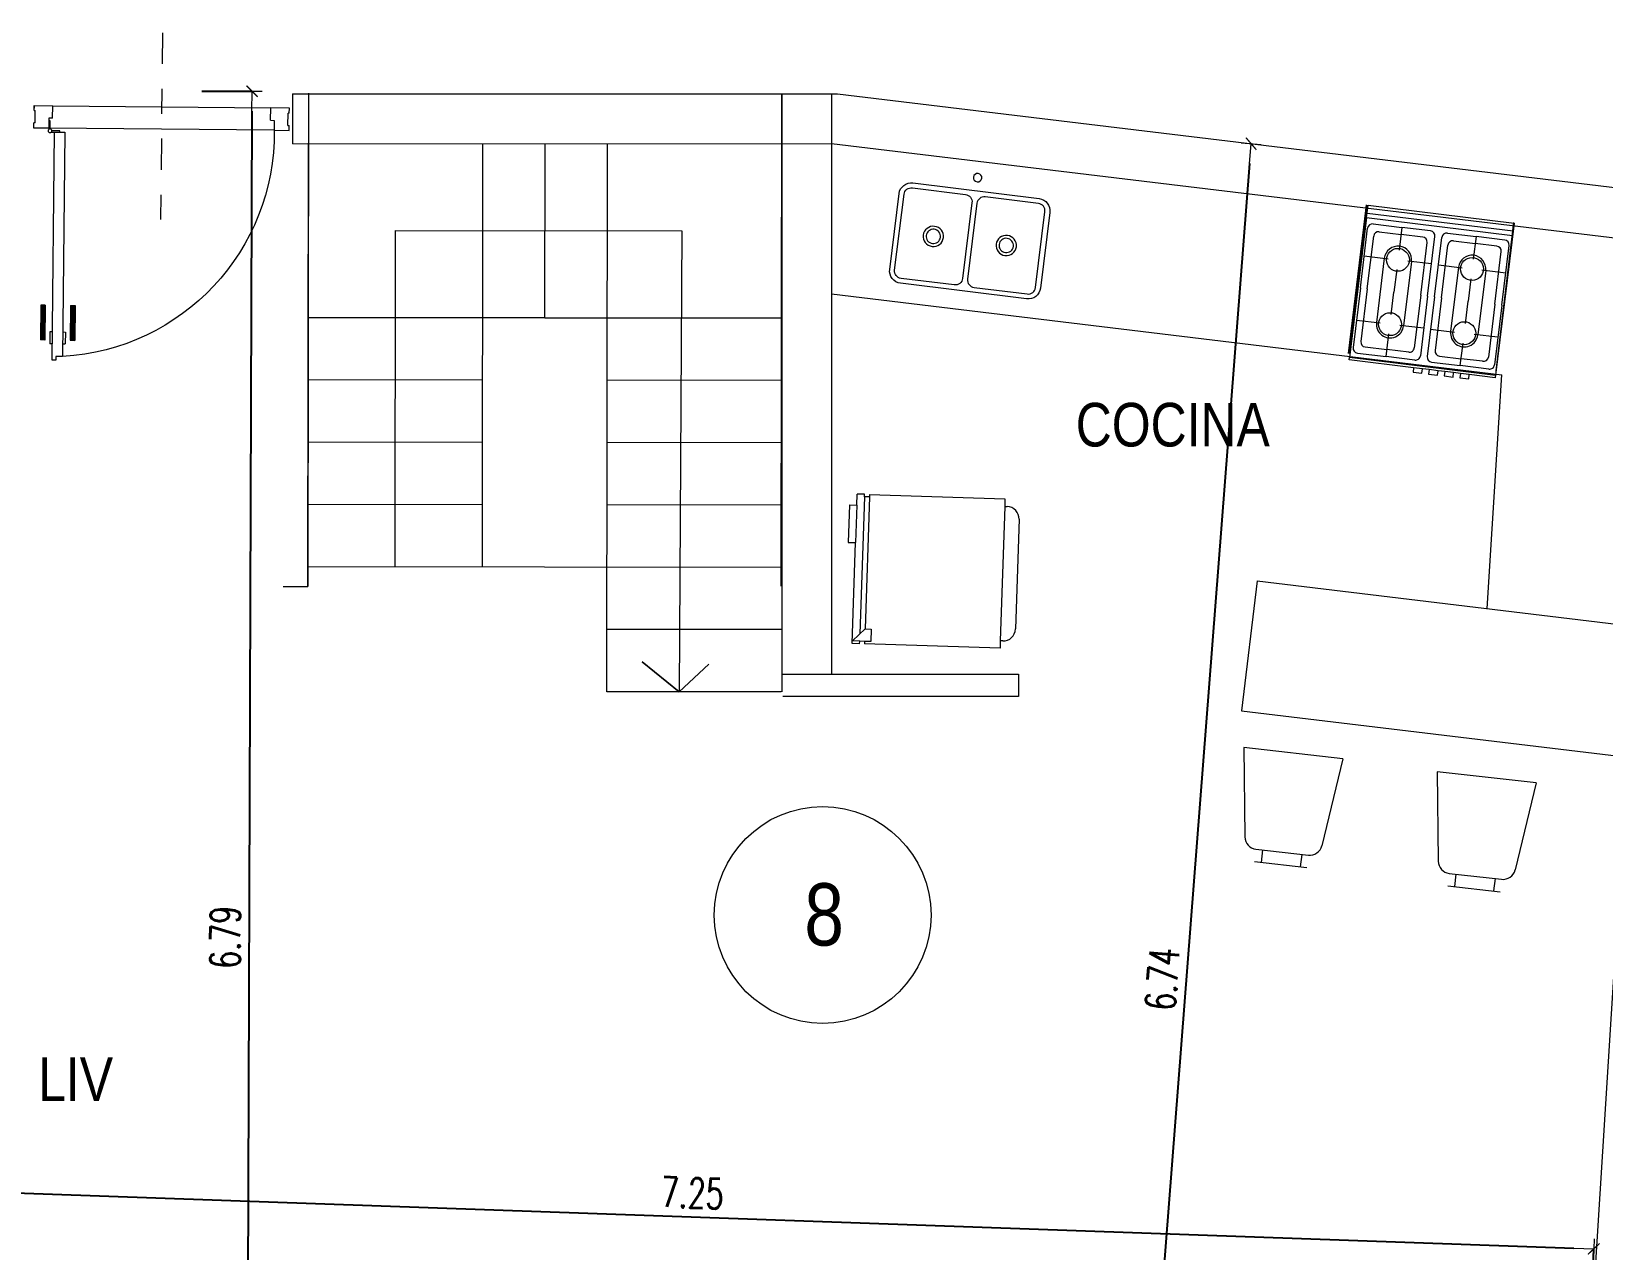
# Model space of a CAD drawing. Header units: millimetres. Extents: x 4525 to 9082, y 179 to 563.
# Drawn here: x 5388.41 to 5394.71, y 508.94 to 513.83 of the extents above; entities that cross this region are included whole.
import ezdxf

# ---------------------------------------------------------------- set-up
doc = ezdxf.new("R2010")
doc.units = ezdxf.units.MM
doc.header["$LTSCALE"] = 100
doc.linetypes.add('ACAD_ISO04W100', pattern=[30, 24, -3, 0, -3])
doc.linetypes.add('DASHDOT2', pattern=[0.5, 0.25, -0.125, 0, -0.125])
doc.layers.get('DEFPOINTS').update_dxf_attribs({"lineweight": 5})
for name, color, linetype, lineweight in [('000-Ejes', 251, 'ACAD_ISO04W100', 5), ('003-Equipamiento', 251, 'Continuous', 9), ('003-Mesada', 31, 'Continuous', 25), ('004-Carpinterias', 1, 'Continuous', 18), ('004-Carpinterias Puertas', 1, 'Continuous', 13), ('006-Cotas parciales', 7, 'Continuous', 5), ('A01-Barrido', 250, 'Continuous', 5), ('A01-Carpinterias', 1, 'Continuous', 18), ('EQ-cocinas', 24, 'Continuous', 18), ('HATCH MUROS', 251, 'Continuous', 9), ('SANIT', 12, 'Continuous', 13), ('SANIT-INT', 11, 'Continuous', 5)]:
    doc.layers.add(name, color=color, linetype=linetype, lineweight=lineweight)
doc.styles.add('AREAL', font='ARIALN.TTF')
doc.styles.add('COTAS', font='ROMANS.shx', dxfattribs={"width": 0.7})
doc.dimstyles.new('COTA40', dxfattribs={"dimscale": 0.4, "dimtxt": 0.3, "dimasz": 0.2, "dimexe": 0, "dimexo": 0, "dimgap": 0.09, "dimtad": 1, "dimzin": 0, "dimdsep": 46, "dimtxsty": 'COTAS', "dimblk1": 'COTA_N', "dimblk2": 'COTA_N', "dimsah": 1, "dimcen": 0.1, "dimclrd": 1, "dimclre": 8, "dimclrt": 5, "dimaunit": 1, "dimadec": 3, "dimazin": 0, "dimtfac": 1, "dimtix": 1, "dimtmove": 2, "dimatfit": 3, "dimldrblk": 'COTA_N', "dimfxl": 0, "dimtolj": 1, "dimtzin": 0, "dimarcsym": 0})

# ---------------------------------------------------------------- blocks, each defined once
blk = doc.blocks.new('COTA_N')
for p, q in [((-1, 0), (0, 0)), ((0, 0.5), (0, -0.5))]:
    blk.add_line(p, q)
at = {"const_width": 0.065}
blk.add_lwpolyline([(0.1414213562373163, 0.1414213562373021), (0.2828427124746327, 0.2828427124746187), (0, 0), (-0.1414213562373021, -0.1414213562373021), (-0.2828427124746185, -0.2828427124746185)], dxfattribs=at)
blk = doc.blocks.new('*D420')
at = {"layer": '006-Cotas parciales', "color": 8, "lineweight": -2, "ltscale": 100}
for p, q in [((5387.419214085192, 508.7625038530301), (5387.434675631134, 509.1971563359548)), ((5394.664039718273, 508.5047894518318), (5394.679501264215, 508.9394419347566))]:
    blk.add_line(p, q, dxfattribs=at)
at = {"layer": '006-Cotas parciales', "color": 1, "lineweight": -2, "ltscale": 100}
blk.add_line((5387.514625063856, 509.1943123585806), (5394.599551831493, 508.9422859121307), dxfattribs=at)
at = {"layer": 'DEFPOINTS', "color": 0, "ltscale": 100}
for p in [(5394.679501264215, 508.9394419347566), (5387.419214085192, 508.7625038530301), (5394.664039718273, 508.5047894518318)]:
    blk.add_point(p, dxfattribs=at)
at = {"layer": '006-Cotas parciales', "color": 1, "lineweight": -2, "ltscale": 100, "xscale": 0.08000000000000002, "yscale": 0.08000000000000002, "zscale": 0.08000000000000002}
for p, rotation in [((5387.434675631134, 509.1971563359548), 177.9627219764318), ((5394.679501264215, 508.9394419347566), 357.9627219764317)]:
    blk.add_blockref('COTA_N', p, dxfattribs=dict(at, rotation=rotation))
at = {"layer": '006-Cotas parciales', "color": 5, "ltscale": 100, "insert": (5391.060501220523, 509.164238454623), "char_height": 0.12, "attachment_point": 5, "rotation": 357.9627219764318, "style": 'COTAS'}
blk.add_mtext('\\A1;7.25', dxfattribs=at)
blk = doc.blocks.new('*D423')
at = {"layer": '006-Cotas parciales', "color": 8, "lineweight": -2, "ltscale": 100}
for p, q in [((5389.090918969409, 513.5859432023534), (5389.292711400319, 513.585255036229)), ((5389.067760119015, 506.7950237536979), (5389.269552549925, 506.7943355875735))]:
    blk.add_line(p, q, dxfattribs=at)
at = {"layer": '006-Cotas parciales', "color": 1, "lineweight": -2, "ltscale": 100}
blk.add_line((5389.292438580523, 513.5052555014219), (5389.26982536972, 506.8743351223806), dxfattribs=at)
at = {"layer": 'DEFPOINTS', "color": 0, "ltscale": 100}
for p in [(5389.090918969409, 513.5859432023534), (5389.067760119015, 506.7950237536979), (5389.269552549925, 506.7943355875735)]:
    blk.add_point(p, dxfattribs=at)
at = {"layer": '006-Cotas parciales', "color": 1, "lineweight": -2, "ltscale": 100, "xscale": 0.08000000000000002, "yscale": 0.08000000000000002, "zscale": 0.08000000000000002}
for p, rotation in [((5389.292711400319, 513.585255036229), 89.80460683533637), ((5389.269552549925, 506.7943355875735), 269.8046068353364)]:
    blk.add_blockref('COTA_N', p, dxfattribs=dict(at, rotation=rotation))
at = {"layer": '006-Cotas parciales', "color": 5, "ltscale": 100, "insert": (5389.185132533354, 510.1901226956553), "char_height": 0.12, "attachment_point": 5, "rotation": 89.80460683533641, "style": 'COTAS'}
blk.add_mtext('\\A1;6.79', dxfattribs=at)
blk = doc.blocks.new('Anaf1')
at = {"layer": 'SANIT', "linetype": 'ByBlock'}
for p, q in [((-0.2949999999999591, 0), (0.2950000000001864, 1.13686837721616e-13)), ((-0.2949999999999591, -0.04999999999995453), (-0.2949999999999591, 0)), ((0.2950000000001864, 1.13686837721616e-13), (0.2950000000001864, -0.6249999999998863)), ((-0.2949999999999591, -0.04999999999995453), (-0.2949999999999591, -0.6159999999999854)), ((-0.2860000000000582, -0.33299999999997), (-0.2860000000000582, -0.09199999999998454)), ((-0.2659999999999627, -0.07200000000000273), (-0.1499999999999773, -0.07200000000000273)), ((-0.03399999999999181, -0.07200000000000273), (-0.1499999999999773, -0.07200000000000273)), ((-0.01400000000001, -0.33299999999997), (-0.01400000000001, -0.09199999999998454)), ((0.01400000000001, -0.33299999999997), (0.01400000000001, -0.09199999999998454)), ((0.03399999999999181, -0.07200000000000273), (0.1499999999999773, -0.07200000000000273)), ((0.2660000000001901, -0.07199999999988904), (0.1499999999999773, -0.07200000000000273)), ((0.2860000000002856, -0.3329999999998563), (0.2860000000002856, -0.09199999999987085)), ((-0.2860000000000582, -0.33299999999997), (-0.2860000000000582, -0.5739999999999554)), ((-0.01400000000001, -0.33299999999997), (-0.01400000000001, -0.5739999999999554)), ((0.01400000000001, -0.33299999999997), (0.01400000000001, -0.5739999999999554)), ((0.2860000000002856, -0.3329999999998563), (0.2860000000002856, -0.5739999999998417)), ((-0.2949999999999591, -0.625), (-0.2949999999999591, -0.6159999999999854)), ((-0.03499999999996817, -0.625), (-0.2949999999999591, -0.625)), ((-0.2659999999999627, -0.5940000000000509), (-0.1499999999999773, -0.5940000000000509)), ((-0.03399999999999181, -0.5940000000000509), (-0.1499999999999773, -0.5940000000000509)), ((-0.03499999999996817, -0.625), (-0.03499999999996817, -0.6430000000000291)), ((0.0009999999999763531, -0.6430000000000291), (0.0009999999999763531, -0.625)), ((0.02800000000002001, -0.625), (0.0009999999999763531, -0.625)), ((0.02800000000002001, -0.625), (0.02800000000002001, -0.6430000000000291)), ((0.03399999999999181, -0.5940000000000509), (0.1499999999999773, -0.5940000000000509)), ((0.06399999999996453, -0.6430000000000291), (0.06399999999996453, -0.625)), ((0.09100000000000819, -0.625), (0.06399999999996453, -0.625)), ((0.09100000000000819, -0.625), (0.09100000000000819, -0.6430000000000291)), ((0.1269999999999527, -0.6430000000000291), (0.1269999999999527, -0.625)), ((0.1539999999999964, -0.625), (0.1269999999999527, -0.625)), ((0.2660000000001901, -0.5939999999999372), (0.1499999999999773, -0.5940000000000509)), ((0.1539999999999964, -0.625), (0.1539999999999964, -0.6430000000000291)), ((0.2950000000001864, -0.6249999999998863), (0.1900000000000546, -0.625)), ((0.1900000000000546, -0.6430000000000291), (0.1900000000000546, -0.625)), ((-0.03499999999996817, -0.6430000000000291), (0.0009999999999763531, -0.6430000000000291)), ((0.02800000000002001, -0.6430000000000291), (0.06399999999996453, -0.6430000000000291)), ((0.09100000000000819, -0.6430000000000291), (0.1269999999999527, -0.6430000000000291)), ((0.1539999999999964, -0.6430000000000291), (0.1900000000000546, -0.6430000000000291))]:
    blk.add_line(p, q, dxfattribs=at)
for centre in [(-0.1499999999999773, -0.2029999999999745), (0.1499999999999773, -0.2029999999999745), (-0.1499999999999773, -0.4629999999999654), (0.1499999999999773, -0.4629999999999654)]:
    blk.add_circle(centre, 0.046, dxfattribs=at)
for centre, start, end in [((-0.2659999999999627, -0.09199999999998454), 90, 180), ((-0.03399999999999181, -0.09199999999998454), 0, 90), ((0.03399999999999181, -0.09199999999998454), 90, 180), ((0.2660000000001901, -0.09199999999987085), 0, 90), ((-0.2659999999999627, -0.5739999999999554), 180, 270), ((-0.03399999999999181, -0.5739999999999554), 270, 0), ((0.03399999999999181, -0.5739999999999554), 180, 270), ((0.2660000000001901, -0.5739999999998417), 270, 0)]:
    blk.add_arc(centre, 0.02, start, end, dxfattribs=at)
at = {"layer": 'SANIT-INT'}
for p, q in [((-0.2949999999999591, -0.03200000000003911), (0.2950000000001864, -0.03199999999992542)), ((-0.2949999999999591, -0.04999999999995453), (0.2950000000001864, -0.04999999999984084)), ((-0.2580000000000382, -0.33299999999997), (-0.2580000000000382, -0.1200000000000045)), ((-0.2380000000000564, -0.1000000000000227), (-0.1499999999999773, -0.1000000000000227)), ((-0.1499999999999773, -0.07200000000000273), (-0.1499999999999773, -0.1634529552741242)), ((-0.06200000000001182, -0.1000000000000227), (-0.1499999999999773, -0.1000000000000227)), ((-0.04200000000003001, -0.33299999999997), (-0.04200000000003001, -0.1200000000000045)), ((0.04200000000003001, -0.33299999999997), (0.04200000000003001, -0.1200000000000045)), ((0.06200000000001182, -0.1000000000000227), (0.1499999999999773, -0.1000000000000227)), ((0.1499999999999773, -0.07200000000000273), (0.1499999999999773, -0.1634529552741242)), ((0.23700000000008, -0.1000000000000227), (0.1499999999999773, -0.1000000000000227)), ((0.2580000000002656, -0.3329999999998563), (0.2580000000002656, -0.1199999999998909)), ((-0.2860000000000582, -0.2029999999999745), (-0.1895470447259413, -0.2029999999999745)), ((-0.2050000000000409, -0.2029999999999745), (-0.2050000000000409, -0.4629999999999654)), ((-0.1499999999999773, -0.2425470447258249), (-0.1499999999999773, -0.33299999999997)), ((-0.01400000000001, -0.2029999999999745), (-0.1104529552741269, -0.2029999999999745)), ((-0.09500000000002728, -0.2029999999999745), (-0.09500000000002728, -0.4629999999999654)), ((0.01400000000001, -0.2029999999999745), (0.1104529552741269, -0.2029999999999745)), ((0.09500000000002728, -0.2029999999999745), (0.09500000000002728, -0.4629999999999654)), ((0.1499999999999773, -0.2425470447258249), (0.1499999999999773, -0.33299999999997)), ((0.2860000000002856, -0.2029999999998608), (0.1895470447259413, -0.2029999999999745)), ((0.2050000000000409, -0.2029999999999745), (0.2050000000000409, -0.4629999999999654)), ((-0.2580000000000382, -0.33299999999997), (-0.2580000000000382, -0.5460000000000491)), ((-0.1499999999999773, -0.4234529552741151), (-0.1499999999999773, -0.33299999999997)), ((-0.04200000000003001, -0.33299999999997), (-0.04200000000003001, -0.5460000000000491)), ((0.04200000000003001, -0.33299999999997), (0.04200000000003001, -0.5460000000000491)), ((0.1499999999999773, -0.4234529552741151), (0.1499999999999773, -0.33299999999997)), ((0.2580000000002656, -0.3329999999998563), (0.2580000000002656, -0.5459999999999354)), ((-0.2860000000000582, -0.4629999999999654), (-0.1895470447259413, -0.4629999999999654)), ((-0.1499999999999773, -0.5940000000000509), (-0.1499999999999773, -0.5025470447258158)), ((-0.01400000000001, -0.4629999999999654), (-0.1104529552741269, -0.4629999999999654)), ((0.01400000000001, -0.4629999999999654), (0.1104529552741269, -0.4629999999999654)), ((0.1499999999999773, -0.5940000000000509), (0.1499999999999773, -0.5025470447258158)), ((0.2860000000002856, -0.4629999999998518), (0.1895470447259413, -0.4629999999999654)), ((-0.2380000000000564, -0.5660000000000309), (-0.1499999999999773, -0.5660000000000309)), ((-0.06200000000001182, -0.5660000000000309), (-0.1499999999999773, -0.5660000000000309)), ((0.06200000000001182, -0.5660000000000309), (0.1499999999999773, -0.5660000000000309)), ((0.23700000000008, -0.5660000000000309), (0.1499999999999773, -0.5660000000000309)), ((0.2950000000001864, -0.6159999999998718), (-0.2949999999999591, -0.6159999999999854)), ((0.0009999999999763531, -0.625), (-0.03499999999996817, -0.625)), ((0.06399999999996453, -0.625), (0.02800000000002001, -0.625)), ((0.1269999999999527, -0.625), (0.09100000000000819, -0.625)), ((0.1900000000000546, -0.625), (0.1539999999999964, -0.625))]:
    blk.add_line(p, q, dxfattribs=at)
for centre, radius, start, end in [((-0.2380000000000564, -0.1200000000000045), 0.02, 90, 180), ((-0.06200000000001182, -0.1200000000000045), 0.02, 0, 90), ((0.06200000000001182, -0.1200000000000045), 0.02, 90, 180), ((0.2371434290697607, -0.1208743994770884), 0.02087489222549785, 2.400686010455708, 90.39367604510993), ((-0.1499999999999773, -0.2029999999999745), 0.055, 0, 180), ((0.1499999999999773, -0.2029999999999745), 0.055, 0, 180), ((-0.1499999999999773, -0.4629999999999654), 0.055, 180, 0), ((0.1499999999999773, -0.4629999999999654), 0.055, 180, 0), ((-0.2380000000000564, -0.5460000000000491), 0.02, 180, 270), ((-0.06200000000001182, -0.5460000000000491), 0.02, 270, 0), ((0.06200000000001182, -0.5460000000000491), 0.02, 180, 270), ((0.237143429069647, -0.5451256005227378), 0.02087489222558157, 269.6063239552093, 357.5993139895573)]:
    blk.add_arc(centre, radius, start, end, dxfattribs=at)
blk = doc.blocks.new('MI PILETA 104EC')
at = {"layer": 'SANIT'}
for points in [[(-0.009999999999990905, 0.1035258468169786), (-0.009999999999990905, 0.4135258468170377, 0.414213562373095), (-0.03999999999996362, 0.4435258468170105), (-0.2549999999999955, 0.4435258468170105, 0.4142135623731034), (-0.2849999999999682, 0.4135258468170377), (-0.2849999999999682, 0.1035258468169786, 0.414213562373095), (-0.2549999999999955, 0.07352584681700591), (-0.03999999999996362, 0.07352584681700591, 0.414213562373095)], [(0.04000000000007731, 0.4435258468170105), (0.2549999999999955, 0.4435258468170105, -0.414213562373095), (0.2850000000000819, 0.4135258468169241), (0.2849999999999682, 0.1035258468169786, -0.414213562373095), (0.2549999999999955, 0.07352584681700591), (0.04000000000007731, 0.07352584681700591, -0.414213562373095), (0.009999999999990905, 0.1035258468169786), (0.009999999999990905, 0.4135258468169241, -0.414213562373095)]]:
    blk.add_lwpolyline(points, format="xyb", close=True, dxfattribs=at)
at = {"layer": 'SANIT-INT'}
blk.add_lwpolyline([(0.3050000000000637, 0.1035258468169786), (0.3050000000000637, 0.4135258468170377, 0.4142135623738675), (0.2549999999999955, 0.4635258468169923), (-0.2549999999999955, 0.4635258468169923, 0.4142135623738675), (-0.3050000000000637, 0.4135258468170377), (-0.3050000000000637, 0.1035258468169786, 0.4142135623732016), (-0.2549999999999955, 0.05352584681713779), (0.2550000000001091, 0.0535258468170241, 0.4142135623732016)], format="xyb", close=True, dxfattribs=at)
for centre, radius in [((-0.1474999999999227, 0.258525846817065), 0.0409911865168624), ((-0.1474999999999227, 0.258525846817065), 0.02896462872615757), ((0.1475000000000364, 0.2585258468169513), 0.0409911865168624), ((0.1475000000000364, 0.2585258468169513), 0.02896462872615757), ((0, 0), 0.017)]:
    blk.add_circle(centre, radius, dxfattribs=at)
blk = doc.blocks.new('Hela1')
at = {"layer": 'SANIT'}
for p, q in [((-0.2200000000000015, 0), (0.2200000000000015, 0)), ((-0.2999999999999998, -0.6100000000000012), (-0.2999999999999998, -0.0600000000000005)), ((-0.2999999999999998, -0.0600000000000005), (-0.2700000000000022, -0.06000000000000227)), ((-0.2700000000000005, -0.0600000000000005), (-0.2700000000000005, -0.05000000000000071)), ((-0.2700000000000022, -0.06000000000000227), (0.2700000000000005, -0.0600000000000005)), ((0.2700000000000005, -0.05000000000000071), (0.2700000000000005, -0.0600000000000005)), ((0.2700000000000005, -0.06000000000000227), (0.2999999999999998, -0.0600000000000005)), ((0.2999999999999998, -0.0600000000000005), (0.2999999999999998, -0.6100000000000012)), ((-0.2999999999999998, -0.6100000000000012), (-0.2900000000000018, -0.6100000000000021)), ((-0.2900000000000018, -0.6300000000000008), (-0.2999999999999998, -0.6300000000000008)), ((-0.3000000000000016, -0.6300000000000008), (-0.2999999999999998, -0.660000000000001)), ((-0.2900000000000018, -0.6100000000000021), (-0.2900000000000018, -0.6300000000000008)), ((0.2900000000000018, -0.6100000000000021), (0.2900000000000018, -0.6300000000000008)), ((0.2900000000000018, -0.6100000000000021), (0.2999999999999998, -0.6100000000000012)), ((0.2999999999999998, -0.6300000000000008), (0.2900000000000018, -0.6300000000000008)), ((0.2999999999999998, -0.6300000000000008), (0.2999999999999998, -0.660000000000001)), ((-0.2550000000000017, -0.6600000000000001), (-0.2999999999999998, -0.660000000000001)), ((-0.2550000000000017, -0.6900000000000013), (-0.2550000000000017, -0.6600000000000001)), ((-0.2550000000000017, -0.6900000000000004), (-0.1049999999999995, -0.6900000000000013)), ((-0.1049999999999995, -0.6900000000000022), (-0.1049999999999995, -0.6600000000000001)), ((0.2999999999999998, -0.660000000000001), (-0.1049999999999995, -0.6599999999999993))]:
    blk.add_line(p, q, dxfattribs=at)
for centre, start, end in [((-0.2200000000000015, -0.05000000000000071), 89.99999999999979, 180), ((0.2200000000000015, -0.05000000000000071), 0, 89.99999999999974)]:
    blk.add_arc(centre, 0.05, start, end, dxfattribs=at)
at = {"layer": 'SANIT-INT'}
for p, q in [((-0.2900000000000018, -0.6100000000000021), (0.2400000000000011, -0.6100000000000021)), ((-0.2900000000000018, -0.6300000000000008), (0.2600000000000007, -0.6300000000000008)), ((0.2400000000000011, -0.6100000000000021), (0.2400000000000011, -0.5850000000000017)), ((0.2400000000000011, -0.5850000000000017), (0.2900000000000018, -0.5850000000000017)), ((0.2900000000000018, -0.6600000000000028), (0.2400000000000011, -0.6100000000000021)), ((0.2900000000000018, -0.5850000000000017), (0.2900000000000018, -0.6100000000000021)), ((0.2900000000000018, -0.6300000000000008), (0.2900000000000018, -0.6600000000000028)), ((-0.2550000000000017, -0.6600000000000001), (-0.1049999999999995, -0.6599999999999993))]:
    blk.add_line(p, q, dxfattribs=at)
blk = doc.blocks.new('PUERTA 1.04 0.90 PT')
at = {"layer": '000-Ejes', "linetype": 'DASHDOT2', "ltscale": 0.005}
blk.add_line((804.5839257300975, 1061.020194796287), (803.7390863906453, 1061.020194781595), dxfattribs=at)
at = {"layer": '004-Carpinterias', "color": 1, "linetype": 'Continuous'}
for p, q in [((803.485978812168, 1060.680680163877), (803.345978660941, 1060.680680163877)), ((803.345978660941, 1060.662680144459), (803.345978660941, 1060.680680163877)), ((803.4859788121685, 1060.662680144459), (803.485978812168, 1060.680680163877)), ((803.2809786072219, 1060.632680111914), (803.2809786072219, 1060.605680082911)), ((803.3309786447421, 1060.63268011203), (803.3309786447417, 1060.642680122837)), ((803.3789786965804, 1060.642680122778), (803.3309786448012, 1060.642680122837)), ((803.4859788121685, 1060.662680144459), (803.345978660941, 1060.662680144459)), ((803.3789786965808, 1060.63268011209), (803.3789786965804, 1060.642680122897)), ((803.2659785910221, 1060.605680082911), (803.2659785910225, 1060.590680066712)), ((803.2809786072219, 1060.605680082911), (803.2659785910221, 1060.605680082911)), ((803.2659785910221, 1060.605680082911), (803.2659785910225, 1060.590680066712)), ((803.3309786447421, 1060.590680066709), (803.3309786447417, 1060.580680055901)), ((803.3789786965804, 1060.580680055961), (803.3309786448012, 1060.580680055901)), ((803.345978660941, 1060.560680034287), (803.345978660941, 1060.542680014863)), ((803.4859788121685, 1060.560680034287), (803.345978660941, 1060.560680034287)), ((803.3789786965808, 1060.590680066657), (803.3789786965804, 1060.580680055842)), ((803.4859788121685, 1060.560680034287), (803.485978812168, 1060.542680014863)), ((803.485978812168, 1060.542680014863), (803.345978660941, 1060.542680014863))]:
    blk.add_line(p, q, dxfattribs=at)
at = {"layer": '004-Carpinterias', "linetype": 'Continuous'}
for p, q in [((804.1810281510955, 1060.632680111914), (803.2809786072223, 1060.632680111915)), ((803.2659785910225, 1060.590680066712), (804.1810281510955, 1060.590680066712))]:
    blk.add_line(p, q, dxfattribs=at)
at = {"layer": '004-Carpinterias', "ltscale": 0.01, "const_width": 0.02}
for points in [[(803.485978812168, 1060.671680154168), (803.345978660941, 1060.671680154168)], [(803.485978812168, 1060.551680024575), (803.345978660941, 1060.551680024575)]]:
    blk.add_lwpolyline(points, dxfattribs=at)
at = {"layer": 'A01-Barrido', "linetype": 'Continuous'}
for p, q in [((804.1969629700295, 1061.472709357166), (804.1960281944289, 1060.567680192956)), ((804.2860304961216, 1060.582680223823), (804.2869652720233, 1061.457709355702))]:
    blk.add_line(p, q, dxfattribs=at)
for points in [[(804.1810281510955, 1060.578270373851), (804.1810281510955, 1060.612680236461), (804.1860281513043, 1060.612680236461), (804.1860281513043, 1060.580180201324)], [(804.1935281594112, 1060.572680193217), (804.226028194548, 1060.572680193217), (804.226028194548, 1060.567680193009), (804.1916183319379, 1060.567680193009)]]:
    blk.add_lwpolyline(points, dxfattribs=at)
blk.add_circle((804.1860281513043, 1060.572680193217), 0.007500008106809762, dxfattribs=at)
blk.add_arc((804.1773431859738, 1060.574684875566), 0.898238779767937, 88.7484171780801, 176.2980942524262, dxfattribs=at)
at = {"layer": 'A01-Carpinterias', "linetype": 'Continuous'}
for p, q in [((804.1969629703945, 1061.472709360092), (804.1969629703942, 1061.532709315697)), ((804.1969629703942, 1061.532709315697), (804.2169629703942, 1061.532709315697)), ((804.2169629703942, 1061.527709315697), (804.2169629703942, 1061.532709315697)), ((804.2169629703942, 1061.527709315697), (804.2669652720231, 1061.527709315697)), ((804.2669652720231, 1061.532709315697), (804.2669652720231, 1061.527709315697)), ((804.2669652720231, 1061.532709315697), (804.286965272023, 1061.532709315697)), ((804.2869652723446, 1061.532709330389), (804.286965272023, 1061.532709330389)), ((804.286965272023, 1061.532709315697), (804.2869652720233, 1061.457709355702)), ((804.236962978116, 1061.472709372035), (804.1969629703945, 1061.472709360092)), ((804.236962978116, 1061.457709355701), (804.236962978116, 1061.472709372035)), ((804.236962978116, 1061.457709355701), (804.2869652720233, 1061.457709355702)), ((804.1810281510955, 1060.590680066712), (804.1810281510955, 1060.632680111914)), ((804.2360282018935, 1060.567680207487), (804.196028194548, 1060.567680193009)), ((804.1960281944289, 1060.567680192949), (804.1960281944284, 1060.547680171387)), ((804.2360282018935, 1060.582680223821), (804.2860282018935, 1060.582680223823)), ((804.2360282018935, 1060.582680223821), (804.2360282018935, 1060.567680207487)), ((804.2860281798569, 1060.507680263828), (804.2860282018935, 1060.582680223823)), ((804.1960281941715, 1060.547680171353), (804.1960281941717, 1060.507680263828)), ((804.1960281941715, 1060.547680171353), (804.1960281944284, 1060.547680171387)), ((804.1960281941717, 1060.507680263828), (804.2169629703942, 1060.507680263828)), ((804.1960281941717, 1060.507680160547), (804.206028194172, 1060.507680160547)), ((804.2169629703942, 1060.512680263828), (804.2169629703942, 1060.507680263828)), ((804.2169629703942, 1060.512680263828), (804.2669652720231, 1060.512680263828)), ((804.2669652720231, 1060.507680263828), (804.2669652720231, 1060.512680263828)), ((804.2669652720231, 1060.507680263828), (804.2860281798569, 1060.507680263828)), ((804.286030496123, 1060.507680175239), (804.2760304961214, 1060.507680175239))]:
    blk.add_line(p, q, dxfattribs=at)
blk = doc.blocks.new('*D486')
at = {"layer": '006-Cotas parciales', "color": 1, "lineweight": -2, "ltscale": 100}
blk.add_line((5393.297801745115, 513.2948446630037), (5392.788979013661, 506.7357249712631), dxfattribs=at)
at = {"layer": 'DEFPOINTS', "color": 0, "ltscale": 100}
for p in [(5393.303989143659, 513.3746050297234), (5392.782791615109, 506.6559646045439), (5392.782791615113, 506.6559646045436)]:
    blk.add_point(p, dxfattribs=at)
at = {"layer": '006-Cotas parciales', "color": 1, "lineweight": -2, "ltscale": 100, "xscale": 0.08000000000000002, "yscale": 0.08000000000000002, "zscale": 0.08000000000000002}
for p, rotation in [((5393.303989143663, 513.3746050297232), 85.56417227814698), ((5392.782791615113, 506.6559646045436), 265.5641722781469)]:
    blk.add_blockref('COTA_N', p, dxfattribs=dict(at, rotation=rotation))
at = {"layer": '006-Cotas parciales', "color": 5, "ltscale": 100, "insert": (5392.947677939325, 510.0227096953911), "char_height": 0.12, "attachment_point": 5, "rotation": 85.56417227814697, "style": 'COTAS'}
blk.add_mtext('\\A1;6.74', dxfattribs=at)

msp = doc.modelspace()

# ---------------------------------------------------------------- linework, layer by layer
at = {"layer": '003-Equipamiento'}
for p, q in [((5393.672069194529, 510.9065353561819), (5393.274598862837, 510.95145011349)), ((5393.274598862837, 510.95145011349), (5393.278845708458, 510.592501459073)), ((5393.672069194529, 510.9065353561819), (5393.587828776121, 510.5575858983639)), ((5394.448125616442, 510.8095797894621), (5394.050655284749, 510.8544945467702)), ((5394.050655284749, 510.8544945467702), (5394.05490213037, 510.4955458923533)), ((5394.448125616442, 510.8095797894621), (5394.363885198033, 510.4606303316442)), ((5393.323227864642, 510.5434091934931), (5393.533610678108, 510.51963561279)), ((5393.349811455466, 510.5404052069471), (5393.344197110801, 510.4907214154846)), ((5393.507027087286, 510.5226395993387), (5393.501412742623, 510.4729558078771)), ((5393.317613519979, 510.4937254020334), (5393.527996333444, 510.4699518213284)), ((5394.099284286554, 510.4464536267733), (5394.30966710002, 510.4226800460702)), ((5394.125867877378, 510.4434496402274), (5394.120253532714, 510.3937658487649)), ((5394.093669941892, 510.3967698353136), (5394.304052755357, 510.3729962546086)), ((5394.283083509198, 510.4256840326189), (5394.277469164535, 510.3760002411573))]:
    msp.add_line(p, q, dxfattribs=at)
for centre, start, end in [((5393.328842209307, 510.5930929849583), 180.6778545471467, 263.5528381982297), ((5393.539225022771, 510.5693194042524), 263.5528381982297, 346.4278218492279), ((5394.10489863122, 510.4961374182386), 180.6778545471467, 263.5528381982297), ((5394.315281444684, 510.4723638375327), 263.5528381982297, 346.4278218492279)]:
    msp.add_arc(centre, 0.05, start, end, dxfattribs=at)
at = {"layer": '003-Mesada', "ltscale": 100, "extrusion": (0.1448694006770321, -0.01766268928398752, 0.9892931244857284)}
msp.add_line((5393.696176893491, 512.5326451945907), (5393.768792056685, 513.1282348503307), dxfattribs=at)
at = {"layer": 'HATCH MUROS', "color": 0, "ltscale": 100}
for p, q in [((5394.534572620133, 506.441064353395), (5394.991108694628, 513.7183183337306)), ((5389.454995873524, 513.5746589842131), (5391.619214085194, 513.5746589842131)), ((5389.454995873524, 513.5746589842126), (5391.619214085194, 513.5746589842131)), ((5389.519436168826, 513.5778396866949), (5389.517260666371, 511.5977322805017)), ((5391.417263519422, 511.5992853338702), (5391.419433820995, 513.5746589842131)), ((5391.419214085194, 513.5746589842131), (5391.419214085193, 511.1746576564081)), ((5391.619214085194, 513.5746589842131), (5391.619214085194, 511.2457526862203)), ((5391.642934353455, 513.5746589842131), (5395.612794698787, 513.096537331912)), ((5389.454995873525, 513.3749468178121), (5391.619214085194, 513.374658984213)), ((5389.517260666374, 511.5977322805017), (5389.519215231933, 513.3767464730811)), ((5390.217347056252, 511.6759784242649), (5390.219214809451, 513.3759773982351)), ((5390.468445583717, 512.6757031511315), (5390.469214658563, 513.3757027286465)), ((5390.716797415304, 511.1754293868625), (5390.719214507677, 513.3754280590588)), ((5391.619214085194, 513.3760705936318), (5395.588916523023, 512.8981856940507)), ((5393.696242216469, 512.5331809737386), (5393.767280436007, 513.1289607748099)), ((5394.28785866906, 512.4627291549905), (5394.358896888599, 513.0585089560618)), ((5391.619214085194, 512.7717386082006), (5394.310222793069, 512.4477867638809)), ((5391.418445010348, 512.6746594066972), (5389.518446157087, 512.6767468955645)), ((5389.518446157087, 512.6767468955657), (5391.418445010348, 512.6746594066972)), ((5390.218171065016, 512.4259779716053), (5389.518171487501, 512.426747046451)), ((5391.418170340758, 512.4246595575842), (5390.718170763244, 512.4254286324299)), ((5394.251365187248, 511.5095876375566), (5394.310222793069, 512.4477867638809)), ((5390.217896395427, 512.1759781224919), (5389.517896817913, 512.1767471973376)), ((5391.417895671171, 512.1746597084705), (5390.717896093655, 512.1754287833164)), ((5390.21762172584, 511.9259782733783), (5389.517622148325, 511.9267473482241)), ((5391.417621001585, 511.9246598593572), (5390.717621424067, 511.9254289342029)), ((5391.417346331997, 511.6746600102435), (5389.517347478736, 511.6767474991106)), ((5391.417346331995, 511.6746600102435), (5390.717346754479, 511.6754290850894)), ((5389.417260726727, 511.597842148337), (5389.517260666372, 511.5977322805018)), ((5393.32769596622, 511.6207817584892), (5393.264866711796, 511.0988706358107)), ((5393.32769596622, 511.6207817584893), (5394.84803852862, 511.4377582789863)), ((5391.417071662408, 511.4246601611302), (5390.717072084891, 511.425429235976)), ((5391.417071662408, 511.42466016113), (5390.717072084892, 511.425429235976)), ((5391.419214085193, 511.2457526862203), (5391.619214085194, 511.2457526862203)), ((5391.416796992821, 511.1746603120168), (5390.716797415304, 511.1754293868625)), ((5393.264866711796, 511.0988706358103), (5394.815071088233, 510.9122522999615))]:
    msp.add_line(p, q, dxfattribs=at)
at = {"layer": 'HATCH MUROS', "color": 0, "linetype": 'ByBlock', "ltscale": 100}
for p, q in [((5389.454995873525, 513.5746589842126), (5389.454995873525, 513.374658984213)), ((5391.619214085194, 511.2457526862203), (5392.369399124711, 511.2457526862203)), ((5392.369399124711, 511.2457526862203), (5392.369399124711, 511.1566151506153)), ((5392.369399124711, 511.1566151506153), (5391.423916882894, 511.1566151506153))]:
    msp.add_line(p, q, dxfattribs=at)
at = {"layer": 'HATCH MUROS', "color": 6, "ltscale": 100}
msp.add_line((5389.454995873525, 513.5746589842124), (5391.642934353457, 513.5746589842126), dxfattribs=at)
at = {"layer": 'HATCH MUROS', "color": 2, "ltscale": 100}
for p, q in [((5389.867535012504, 511.6763627554164), (5389.868830483269, 513.0263621469007)), ((5389.868830483269, 513.0263621469007), (5391.01882978919, 513.0250986667963)), ((5391.01882978919, 513.0250986667957), (5391.008086348595, 511.1751093538246)), ((5391.008086348595, 511.1751093538246), (5390.858788572842, 511.2950273094918)), ((5390.858788572842, 511.2950273094918), (5391.008086348595, 511.1751093538246)), ((5391.008086348595, 511.1751093538246), (5391.126710104737, 511.2857037301266))]:
    msp.add_line(p, q, dxfattribs=at)
at = {"layer": 'HATCH MUROS', "color": 0, "ltscale": 100}
msp.add_circle((5391.583528284616, 510.2794531602738), 0.4351169533328434, dxfattribs=at)

# ---------------------------------------------------------------- block references
at = {"layer": '004-Carpinterias Puertas', "xscale": -1, "rotation": 269.4110412046752}
msp.add_blockref('PUERTA 1.04 0.90 PT', (4319.698618457802, -279.8150994392772), dxfattribs=at)
at = {"layer": 'EQ-cocinas', "extrusion": (0.01797514352397539, 0.144830963749382, 0.9892931244857197), "xscale": -1, "rotation": 359.999995318111}
msp.add_blockref('MI PILETA 104EC', (-5287.936155193249, -1160.90959832723, 171.2211673748208), dxfattribs=at)
at = {"layer": 'EQ-cocinas', "rotation": 353.0487224719762}
msp.add_blockref('Anaf1', (5394.066586884634, 513.091927269211), dxfattribs=at)
at = {"layer": 'EQ-cocinas', "extrusion": (0.1458630470253348, -0.004804722440777598, 0.989293124485737), "rotation": 180.0000046816178}
msp.add_blockref('Hela1', (688.8981327950464, -5315.08604810765, 784.0039914150979), dxfattribs=at)

# ---------------------------------------------------------------- texts
at = {"style": 'AREAL'}
for s, height, p in [('COCINA', 0.1749559028437464, (5392.599716638161, 512.1597050432388, 1.148628596749272)), ('8', 0.2499370040624949, (5391.509890809688, 510.1568829594377, -1.1)), ('LIV', 0.1749559028437464, (5388.433815598231, 509.5327650566243, -0.77))]:
    msp.add_text(s, height=height, dxfattribs=at).set_placement(p)

# ---------------------------------------------------------------- dimensions: what is measured, and where the dimension line sits
at = {"layer": '006-Cotas parciales', "ltscale": 100}
for p1, p2, distance, picture, middle in [((5389.090918969408, 513.5859432023535), (5389.067760119015, 506.7950237536978), 0.20179360432204188, '*D423', (5389.185132533354, 510.1901226956553)), ((5393.30398914366, 513.3746050297234), (5392.78279161511, 506.6559646045438), 2.733469643113971e-12, '*D486', (5392.947677939325, 510.0227096953911)), ((5387.419214085192, 508.7625038530301), (5394.664039718274, 508.5047894518318), 0.4349273966026645, '*D420', (5391.060501220523, 509.164238454623))]:
    dim = msp.add_aligned_dim(p1=p1, p2=p2, distance=distance, dimstyle='COTA40', dxfattribs=at)
    dim.commit()
    dim.dimension.update_dxf_attribs({"geometry": picture, "text_midpoint": middle})

doc.saveas('drawing.dxf')
